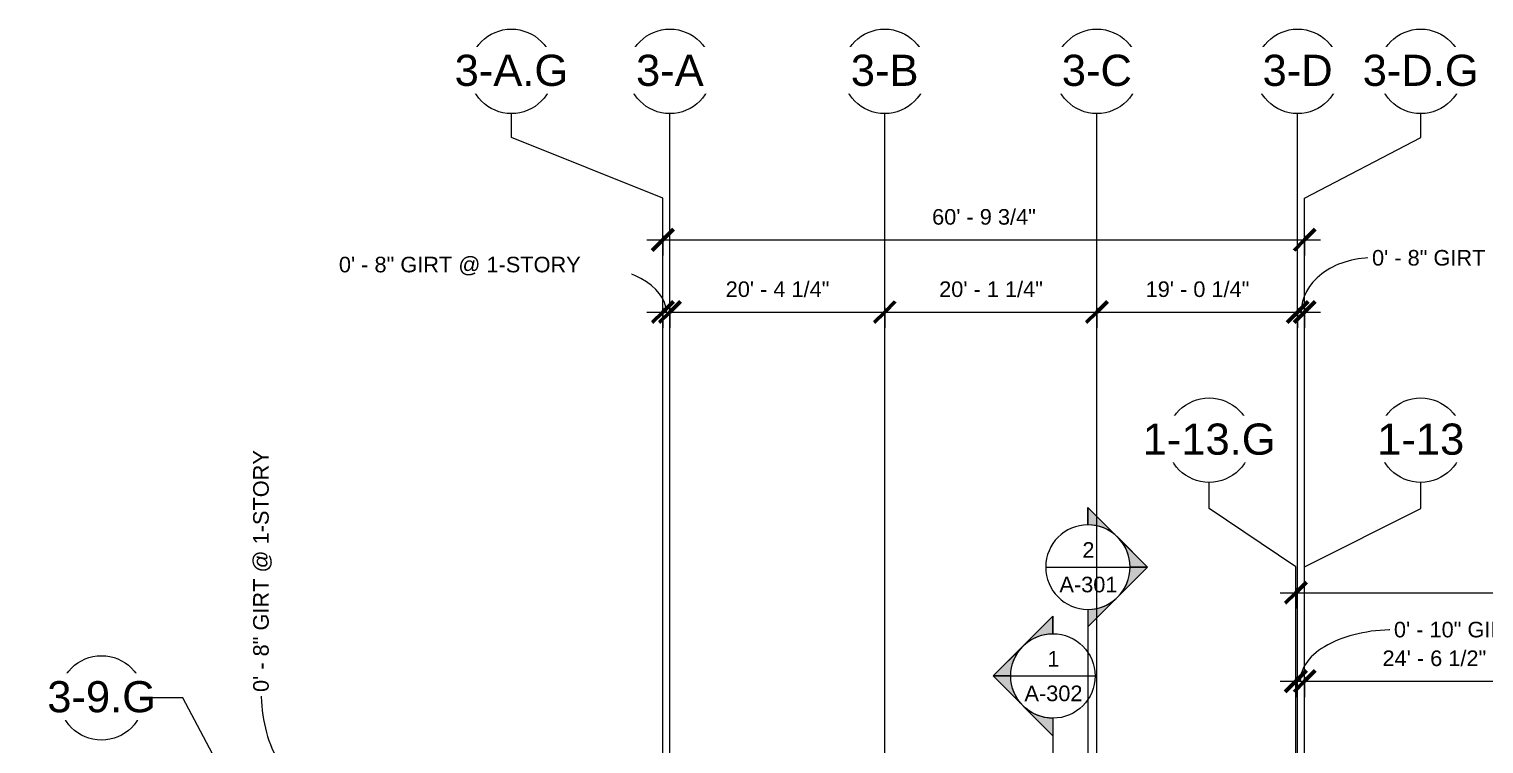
# Model space of a CAD drawing. Header units: inches. Extents: x 21341 to 27231, y -23509 to -20035.
# Drawn here: x 21341 to 22995, y -20847 to -20035 of the extents above; entities that cross this region are included whole.
import ezdxf

# ---------------------------------------------------------------- set-up
doc = ezdxf.new("R2010")
doc.units = ezdxf.units.IN
doc.header["$MEASUREMENT"] = 0
doc.linetypes.add('Grid Line 1_2_', pattern=[0.875, 0.5, -0.125, 0.125, -0.125])
for name, color, linetype, lineweight in [('A-ANNO-DIMS', 211, 'Continuous', 9), ('A-ANNO-DIMS-192', 211, 'Continuous', 9), ('G-ANNO-SYMB', 111, 'Continuous', 9), ('S-GRID', 1, 'Continuous', 9), ('S-GRID-IDEN', 1, 'Continuous', 9)]:
    doc.layers.add(name, color=color, linetype=linetype, lineweight=lineweight)
doc.styles.add('Arial', font='arial.ttf', dxfattribs={"height": 35.407186})
doc.styles.add('Arial_1', font='arial.ttf', dxfattribs={"height": 17.703593})
doc.dimstyles.new('Linear_-_3_32__Arial', dxfattribs={"dimscale": 12, "dimtxt": 18, "dimasz": 2, "dimexe": 1.5, "dimexo": 1, "dimgap": 1, "dimtad": 1, "dimdec": 4, "dimrnd": 0.0625, "dimzin": 1, "dimdsep": 46, "dimlunit": 4, "dimtxsty": 'Arial_1', "dimblk1": 'OBLIQUE', "dimblk2": 'OBLIQUE', "dimsah": 1, "dimcen": 0.09, "dimdle": 1.5, "dimazin": 0, "dimtfac": 1, "dimtdec": 4, "dimtix": 1, "dimtmove": 1, "dimatfit": 3, "dimfxl": 1, "dimtvp": 1, "dimtfill": 1, "dimfrac": 2, "dimtolj": 1, "dimtzin": 0, "dimarcsym": 2})
doc.dimstyles.new('Linear_-_3_32__Arial_1', dxfattribs={"dimscale": 12, "dimtxt": 18, "dimasz": 2, "dimexe": 1.5, "dimexo": 1, "dimgap": 1, "dimtad": 1, "dimdec": 4, "dimrnd": 0.0625, "dimzin": 1, "dimdsep": 46, "dimlunit": 4, "dimtxsty": 'Arial_1', "dimblk1": 'OBLIQUE', "dimblk2": 'OBLIQUE', "dimsah": 1, "dimcen": 0.09, "dimdle": 1.5, "dimazin": 0, "dimtfac": 1, "dimtdec": 4, "dimtix": 1, "dimtmove": 0, "dimatfit": 3, "dimfxl": 1, "dimtvp": 1, "dimtfill": 1, "dimfrac": 2, "dimtolj": 1, "dimtzin": 0, "dimarcsym": 2})

# ---------------------------------------------------------------- blocks, each defined once
blk = doc.blocks.new('Section - Section Head - Filled-1526-First Floor Plan')
at = {"layer": 'G-ANNO-SYMB'}
h = blk.add_hatch(color=256, dxfattribs=at)
edge = h.paths.add_edge_path(flags=0)
edge.add_line((-0.4268, 0.1768), (-0.25, 0.3536))
edge.add_line((-0.25, 0.3536), (-0.25, 0.25))
edge.add_arc((-0.25, 0), 0.25, 90, 135)
h = blk.add_hatch(color=256, dxfattribs=at)
edge = h.paths.add_edge_path(flags=0)
edge.add_arc((-0.25, 0), 0.25, 45, 90)
edge.add_line((-0.25, 0.25), (-0.25, 0.3536))
edge.add_line((-0.25, 0.3536), (-0.0732, 0.1768))
h = blk.add_hatch(color=256, dxfattribs=at)
edge = h.paths.add_edge_path(flags=0)
edge.add_arc((-0.25, 0), 0.2503, 137.9216, 180)
edge.add_line((-0.5003, 0), (-0.6036, 0))
edge.add_line((-0.6036, 0), (-0.4358, 0.1678))
h = blk.add_hatch(color=256, dxfattribs=at)
edge = h.paths.add_edge_path(flags=0)
edge.add_line((-0.0642, 0.1678), (0.1036, 0))
edge.add_line((0.1036, 0), (0.0003, 0))
edge.add_arc((-0.25, 0), 0.2503, 0, 42.0784)
for p, q in [((-0.25, 0.3536), (-0.6036, 0)), ((-0.25, 0.3536), (-0.4268, 0.1768)), ((-0.25, 0.3536), (0.1036, 0)), ((-0.25, 0.25), (-0.25, 0.3536)), ((-0.0732, 0.1768), (-0.25, 0.3536)), ((-0.25, 0.3536), (-0.25, 0.25)), ((-0.4358, 0.1678), (-0.6036, 0)), ((0.1036, 0), (-0.0642, 0.1678)), ((-0.6036, 0), (-0.5003, 0)), ((0.0003, 0), (0.1036, 0)), ((-0.5, 0), (-0.6036, 0)), ((0, 0), (0.1036, 0))]:
    blk.add_line(p, q, dxfattribs=at)
for radius, start, end in [(0.25, 360, 180), (0.25, 90, 135), (0.25, 45, 90), (0.2503, 137.9216, 180), (0.2503, 0, 42.0784), (0.25, 180, 360)]:
    blk.add_arc((-0.25, 0), radius, start, end, dxfattribs=at)
blk = doc.blocks.new('DIMBLOCK11-First Floor Plan')
at = {"layer": 'A-ANNO-DIMS-192'}
for p, q in [((21667.3, -20899.6), (21667.3, -20873.6)), ((21662.3, -20891.6), (21685.3, -20891.6)), ((21667.3, -20891.6), (21662.3, -20891.6)), ((21662.3, -20899.6), (21685.3, -20899.6)), ((21667.3, -20899.6), (21662.3, -20899.6))]:
    blk.add_line(p, q, dxfattribs=at)
at = {"layer": 'A-ANNO-DIMS-192', "lineweight": 50}
for p, q in [((21667.3, -20891.6), (21655.3, -20879.6)), ((21667.3, -20899.6), (21655.3, -20887.6)), ((21667.3, -20891.6), (21679.3, -20903.6)), ((21667.3, -20899.6), (21679.3, -20911.6))]:
    blk.add_line(p, q, dxfattribs=at)
at = {"layer": 'A-ANNO-DIMS-192'}
blk.add_ellipse((21667.3, -20788.3), major_axis=(0, 107.3), ratio=0.581439, start_param=1.570796, end_param=3.141593, dxfattribs=at)
at = {"layer": 'A-ANNO-DIMS-192', "color": 0, "insert": (21595.8, -20788.3), "char_height": 17.704, "width": 327.988, "attachment_point": 1, "rotation": 90, "line_spacing_factor": 0.938532, "style": 'Arial_1', "bg_fill": 3, "box_fill_scale": 1.25, "bg_fill_color": 0, "bg_fill_transparency": 0}
blk.add_mtext('0\' - 8" GIRT @ 1-STORY', dxfattribs=at)
blk = doc.blocks.new('_Oblique')
at = {"color": 0, "linetype": 'ByBlock', "lineweight": -2}
blk.add_line((-0.5, -0.5), (0.5, 0.5), dxfattribs=at)
blk = doc.blocks.new('Grid - Grid Head - Circle-14747-First Floor Plan')
at = {"layer": 'S-GRID-IDEN'}
blk.add_circle((0, 0), 0.25, dxfattribs=at)
blk = doc.blocks.new('DIMBLOCK47-First Floor Plan')
at = {"layer": 'A-ANNO-DIMS-192', "lineweight": 50}
for p, q in [((22061.6, -20274.3), (22073.6, -20262.3)), ((22791.4, -20274.3), (22803.4, -20262.3)), ((22061.6, -20274.3), (22049.6, -20286.3)), ((22791.4, -20274.3), (22779.4, -20286.3))]:
    blk.add_line(p, q, dxfattribs=at)
at = {"layer": 'A-ANNO-DIMS-192'}
for p, q in [((22043.6, -20274.3), (22809.4, -20274.3)), ((22061.6, -20269.4), (22061.6, -20292.3)), ((22061.6, -20274.3), (22061.6, -20269.4)), ((22791.4, -20269.4), (22791.4, -20292.3)), ((22791.4, -20274.3), (22791.4, -20269.4))]:
    blk.add_line(p, q, dxfattribs=at)
at = {"layer": 'A-ANNO-DIMS-192', "color": 0, "insert": (22367.8, -20239.4), "char_height": 17.704, "width": 140.898, "attachment_point": 1, "line_spacing_factor": 0.938532, "style": 'Arial_1', "bg_fill": 3, "box_fill_scale": 1.25, "bg_fill_color": 0, "bg_fill_transparency": 0}
blk.add_mtext('60\' - 9 3/4"', dxfattribs=at)
blk = doc.blocks.new('DIMBLOCK48-First Floor Plan')
at = {"layer": 'A-ANNO-DIMS-192', "lineweight": 50}
for p, q in [((22061.6, -20356.5), (22073.6, -20344.5)), ((22069.6, -20356.5), (22081.6, -20344.5)), ((22061.6, -20356.5), (22049.6, -20368.5)), ((22069.6, -20356.5), (22057.6, -20368.5))]:
    blk.add_line(p, q, dxfattribs=at)
at = {"layer": 'A-ANNO-DIMS-192'}
for p, q in [((22043.6, -20356.5), (22069.6, -20356.5)), ((22061.6, -20351.5), (22061.6, -20374.5)), ((22061.6, -20356.5), (22061.6, -20351.5)), ((22069.6, -20351.5), (22069.6, -20374.5)), ((22069.6, -20356.5), (22069.6, -20351.5))]:
    blk.add_line(p, q, dxfattribs=at)
blk.add_ellipse((21966.7, -20356.5), major_axis=(99, 0), ratio=0.543692, start_param=0, end_param=1.570796, dxfattribs=at)
at = {"layer": 'A-ANNO-DIMS-192', "color": 0, "insert": (21693.3, -20293.6), "char_height": 17.704, "width": 327.988, "attachment_point": 1, "line_spacing_factor": 0.938532, "style": 'Arial_1', "bg_fill": 3, "box_fill_scale": 1.25, "bg_fill_color": 0, "bg_fill_transparency": 0}
blk.add_mtext('0\' - 8" GIRT @ 1-STORY', dxfattribs=at)
blk = doc.blocks.new('DIMBLOCK49-First Floor Plan')
at = {"layer": 'A-ANNO-DIMS-192', "lineweight": 50}
for p, q in [((22069.6, -20356.5), (22081.6, -20344.5)), ((22313.9, -20356.5), (22325.9, -20344.5)), ((22069.6, -20356.5), (22057.6, -20368.5)), ((22313.9, -20356.5), (22301.9, -20368.5))]:
    blk.add_line(p, q, dxfattribs=at)
at = {"layer": 'A-ANNO-DIMS-192'}
for p, q in [((22069.6, -20351.5), (22069.6, -20374.5)), ((22069.6, -20356.5), (22069.6, -20351.5)), ((22069.6, -20356.5), (22313.9, -20356.5)), ((22313.9, -20351.5), (22313.9, -20374.5)), ((22313.9, -20356.5), (22313.9, -20351.5))]:
    blk.add_line(p, q, dxfattribs=at)
at = {"layer": 'A-ANNO-DIMS-192', "color": 0, "insert": (22133.1, -20321.6), "char_height": 17.704, "width": 140.898, "attachment_point": 1, "line_spacing_factor": 0.938532, "style": 'Arial_1', "bg_fill": 3, "box_fill_scale": 1.25, "bg_fill_color": 0, "bg_fill_transparency": 0}
blk.add_mtext('20\' - 4 1/4"', dxfattribs=at)
blk = doc.blocks.new('DIMBLOCK50-First Floor Plan')
at = {"layer": 'A-ANNO-DIMS-192', "lineweight": 50}
for p, q in [((22313.9, -20356.5), (22325.9, -20344.5)), ((22555.1, -20356.5), (22567.1, -20344.5)), ((22313.9, -20356.5), (22301.9, -20368.5)), ((22555.1, -20356.5), (22543.1, -20368.5))]:
    blk.add_line(p, q, dxfattribs=at)
at = {"layer": 'A-ANNO-DIMS-192'}
for p, q in [((22313.9, -20351.5), (22313.9, -20374.5)), ((22313.9, -20356.5), (22313.9, -20351.5)), ((22313.9, -20356.5), (22555.1, -20356.5)), ((22555.1, -20351.5), (22555.1, -20374.5)), ((22555.1, -20356.5), (22555.1, -20351.5))]:
    blk.add_line(p, q, dxfattribs=at)
at = {"layer": 'A-ANNO-DIMS-192', "color": 0, "insert": (22375.8, -20321.6), "char_height": 17.704, "width": 140.898, "attachment_point": 1, "line_spacing_factor": 0.938532, "style": 'Arial_1', "bg_fill": 3, "box_fill_scale": 1.25, "bg_fill_color": 0, "bg_fill_transparency": 0}
blk.add_mtext('20\' - 1 1/4"', dxfattribs=at)
blk = doc.blocks.new('DIMBLOCK51-First Floor Plan')
at = {"layer": 'A-ANNO-DIMS-192', "lineweight": 50}
for p, q in [((22555.1, -20356.5), (22567.1, -20344.5)), ((22783.4, -20356.5), (22795.4, -20344.5)), ((22555.1, -20356.5), (22543.1, -20368.5)), ((22783.4, -20356.5), (22771.4, -20368.5))]:
    blk.add_line(p, q, dxfattribs=at)
at = {"layer": 'A-ANNO-DIMS-192'}
for p, q in [((22555.1, -20351.5), (22555.1, -20374.5)), ((22555.1, -20356.5), (22555.1, -20351.5)), ((22555.1, -20356.5), (22783.4, -20356.5)), ((22783.4, -20351.5), (22783.4, -20374.5)), ((22783.4, -20356.5), (22783.4, -20351.5))]:
    blk.add_line(p, q, dxfattribs=at)
at = {"layer": 'A-ANNO-DIMS-192', "color": 0, "insert": (22610.6, -20321.6), "char_height": 17.704, "width": 140.898, "attachment_point": 1, "line_spacing_factor": 0.938532, "style": 'Arial_1', "bg_fill": 3, "box_fill_scale": 1.25, "bg_fill_color": 0, "bg_fill_transparency": 0}
blk.add_mtext('19\' - 0 1/4"', dxfattribs=at)
blk = doc.blocks.new('DIMBLOCK52-First Floor Plan')
at = {"layer": 'A-ANNO-DIMS-192', "lineweight": 50}
for p, q in [((22783.4, -20356.5), (22795.4, -20344.5)), ((22791.4, -20356.5), (22803.4, -20344.5)), ((22783.4, -20356.5), (22771.4, -20368.5)), ((22791.4, -20356.5), (22779.4, -20368.5))]:
    blk.add_line(p, q, dxfattribs=at)
at = {"layer": 'A-ANNO-DIMS-192'}
for p, q in [((22783.4, -20351.5), (22783.4, -20374.5)), ((22783.4, -20356.5), (22783.4, -20351.5)), ((22783.4, -20356.5), (22809.4, -20356.5)), ((22791.4, -20351.5), (22791.4, -20374.5)), ((22791.4, -20356.5), (22791.4, -20351.5))]:
    blk.add_line(p, q, dxfattribs=at)
blk.add_ellipse((22868, -20356.5), major_axis=(80.7, 0), ratio=0.76296, start_param=1.570796, end_param=3.141593, dxfattribs=at)
at = {"layer": 'A-ANNO-DIMS-192', "color": 0, "insert": (22868, -20285.9), "char_height": 17.704, "width": 327.988, "attachment_point": 1, "line_spacing_factor": 0.938532, "style": 'Arial_1', "bg_fill": 3, "box_fill_scale": 1.25, "bg_fill_color": 0, "bg_fill_transparency": 0}
blk.add_mtext('0\' - 8" GIRT @ 1-STORY', dxfattribs=at)
blk = doc.blocks.new('DIMBLOCK53-First Floor Plan')
at = {"layer": 'A-ANNO-DIMS-192'}
for p, q in [((22763.4, -20776), (22791.4, -20776)), ((22781.4, -20771.1), (22781.4, -20794)), ((22781.4, -20776), (22781.4, -20771.1)), ((22791.4, -20771.1), (22791.4, -20794)), ((22791.4, -20776), (22791.4, -20771.1))]:
    blk.add_line(p, q, dxfattribs=at)
at = {"layer": 'A-ANNO-DIMS-192', "lineweight": 50}
for p, q in [((22781.4, -20776), (22769.4, -20788)), ((22791.4, -20776), (22779.4, -20788)), ((22781.4, -20776), (22793.4, -20764)), ((22791.4, -20776), (22803.4, -20764))]:
    blk.add_line(p, q, dxfattribs=at)
at = {"layer": 'A-ANNO-DIMS-192'}
blk.add_ellipse((22892.9, -20776), major_axis=(106.5, 0), ratio=0.548557, start_param=1.570796, end_param=3.141593, dxfattribs=at)
at = {"layer": 'A-ANNO-DIMS-192', "color": 0, "insert": (22892.9, -20708.5), "char_height": 17.704, "width": 344.271, "attachment_point": 1, "line_spacing_factor": 0.938532, "style": 'Arial_1', "bg_fill": 3, "box_fill_scale": 1.25, "bg_fill_color": 0, "bg_fill_transparency": 0}
blk.add_mtext('0\' - 10" GIRT @ 2-STORY', dxfattribs=at)
blk = doc.blocks.new('DIMBLOCK54-First Floor Plan')
at = {"layer": 'A-ANNO-DIMS-192', "lineweight": 50}
for p, q in [((22791.4, -20776), (22779.4, -20788)), ((22791.4, -20776), (22803.4, -20764)), ((23085.9, -20776), (23073.9, -20788)), ((23085.9, -20776), (23097.9, -20764))]:
    blk.add_line(p, q, dxfattribs=at)
at = {"layer": 'A-ANNO-DIMS-192'}
for p, q in [((22791.4, -20771.1), (22791.4, -20794)), ((22791.4, -20776), (22791.4, -20771.1)), ((22791.4, -20776), (23085.9, -20776)), ((23085.9, -20771.1), (23085.9, -20794)), ((23085.9, -20776), (23085.9, -20771.1))]:
    blk.add_line(p, q, dxfattribs=at)
at = {"layer": 'A-ANNO-DIMS-192', "color": 0, "insert": (22879.9, -20741.1), "char_height": 17.704, "width": 140.898, "attachment_point": 1, "line_spacing_factor": 0.938532, "style": 'Arial_1', "bg_fill": 3, "box_fill_scale": 1.25, "bg_fill_color": 0, "bg_fill_transparency": 0}
blk.add_mtext('24\' - 6 1/2"', dxfattribs=at)
blk = doc.blocks.new('DIMBLOCK68-First Floor Plan')
at = {"layer": 'A-ANNO-DIMS-192'}
for p, q in [((22763.4, -20675.4), (26299.4, -20675.4)), ((22781.4, -20670.4), (22781.4, -20693.4)), ((22781.4, -20675.4), (22781.4, -20670.4)), ((26281.4, -20670.4), (26281.4, -20693.4)), ((26281.4, -20675.4), (26281.4, -20670.4))]:
    blk.add_line(p, q, dxfattribs=at)
at = {"layer": 'A-ANNO-DIMS-192', "lineweight": 50}
for p, q in [((22781.4, -20675.4), (22769.4, -20687.4)), ((22781.4, -20675.4), (22793.4, -20663.4)), ((26281.4, -20675.4), (26269.4, -20687.4)), ((26281.4, -20675.4), (26293.4, -20663.4))]:
    blk.add_line(p, q, dxfattribs=at)
at = {"layer": 'A-ANNO-DIMS-192', "color": 0, "insert": (24486.4, -20640.4), "char_height": 17.7, "width": 108, "attachment_point": 1, "line_spacing_factor": 0.938532, "style": 'Arial_1', "bg_fill": 3, "box_fill_scale": 1.25, "bg_fill_color": 0, "bg_fill_transparency": 0}
blk.add_mtext('291\' - 8"', dxfattribs=at)

msp = doc.modelspace()

# ---------------------------------------------------------------- linework, layer by layer
at = {"layer": 'G-ANNO-SYMB'}
for p, q in [((22496.94179, -20646.34266), (22592.94179, -20646.34266)), ((22544.94179, -20694.34266), (22544.94179, -22908.83975)), ((22457.17362, -20770.08211), (22553.17362, -20770.08211)), ((22505.17362, -20818.08211), (22505.17362, -22908.83975))]:
    msp.add_line(p, q, dxfattribs=at)
at = {"layer": 'S-GRID'}
for p, q in [((21889.48848, -20157.90808), (21889.48848, -20130.84867)), ((22923.34012, -20157.90808), (22923.34012, -20130.84867)), ((22061.64023, -20226.84867), (21889.48848, -20157.90808)), ((22791.39023, -20226.84867), (22923.34012, -20157.90808)), ((22682.79724, -20579.77945), (22682.79724, -20550.05281)), ((22923.34012, -20579.77945), (22923.34012, -20550.05281)), ((22781.39023, -20646.05281), (22682.79724, -20579.77945)), ((22791.39023, -20646.05281), (22923.34012, -20579.77945)), ((21567.35909, -20891.55281), (21515.71786, -20795.00314))]:
    msp.add_line(p, q, dxfattribs=at)
at = {"layer": 'S-GRID', "linetype": 'Grid Line 1_2_'}
for p, q in [((22069.64023, -23155.1009), (22069.64023, -20130.84867)), ((22313.89023, -23155.1009), (22313.89023, -20130.84867)), ((22555.14023, -23155.1009), (22555.14023, -20130.84867)), ((22061.64023, -22996.33861), (22061.64023, -20226.84867)), ((22791.39023, -22389.5762), (22791.39023, -20226.84867)), ((22781.39023, -22389.5762), (22781.39023, -20646.05281)), ((22791.39023, -22389.5762), (22791.39023, -20646.05281))]:
    msp.add_line(p, q, dxfattribs=at)

# ---------------------------------------------------------------- block references
at = {"layer": 'G-ANNO-SYMB', "xscale": 191.9999999999999, "yscale": 191.9999999999999, "zscale": 191.9999999999999, "rotation": 269.9999999999996}
msp.add_blockref('Section - Section Head - Filled-1526-First Floor Plan', (22544.94179, -20694.34266), dxfattribs=at)
at = {"layer": 'G-ANNO-SYMB', "extrusion": (0, 0, -1), "xscale": 191.9999999999999, "yscale": 191.9999999999999, "zscale": 191.9999999999999, "rotation": 270.0000000000003}
msp.add_blockref('Section - Section Head - Filled-1526-First Floor Plan', (-22505.17362, -20818.08211), dxfattribs=at)
at = {"layer": 'S-GRID-IDEN', "xscale": 191.9999999999999, "yscale": 191.9999999999999, "zscale": 191.9999999999999}
for p in [(21889.48848, -20082.84867), (22069.64023, -20082.84867), (22313.89023, -20082.84867), (22555.14023, -20082.84867), (22783.39023, -20082.84867), (22923.34012, -20082.84867), (22682.79724, -20502.05281), (22923.34012, -20502.05281)]:
    msp.add_blockref('Grid - Grid Head - Circle-14747-First Floor Plan', p, dxfattribs=at)
at = {"layer": 'S-GRID-IDEN', "xscale": 191.9999999999999, "yscale": 191.9999999999999, "zscale": 191.9999999999999, "rotation": 89.9999999999999}
msp.add_blockref('Grid - Grid Head - Circle-14747-First Floor Plan', (21423.35909, -20795.00314), dxfattribs=at)

# ---------------------------------------------------------------- texts
at = {"layer": 'G-ANNO-SYMB', "attachment_point": 2, "line_spacing_factor": 0.938532, "style": 'Arial_1'}
for s, insert, char_height, width in [('2', (22545.55653, -20618.00441), 17.70359, 16.416), ('A-301', (22545.55653, -20657.2769), 17.703593, 78.624), ('1', (22505.78836, -20741.74387), 17.70359, 16.416), ('A-302', (22505.78836, -20781.01635), 17.703593, 78.624)]:
    msp.add_mtext(s, dxfattribs=dict(at, insert=insert, char_height=char_height, width=width))

# ---------------------------------------------------------------- dimensions: what is measured, and where the dimension line sits
at = {"layer": 'A-ANNO-DIMS'}
dim = msp.add_linear_dim(base=(21667.29342, -20891.55281), p1=(21650.32286, -20899.55281), p2=(21650.32286, -20891.55281), angle=90, dimstyle='Linear_-_3_32__Arial', override={"dimpost": '<>GIRT @ 1-STORY', "dimfxl": 8}, dxfattribs=at)
dim.commit()
dim.dimension.update_dxf_attribs({"geometry": 'DIMBLOCK11-First Floor Plan', "text_midpoint": (21607.59474, -20624.26975), "dimtype": 160, "text_rotation": 90})

# ---------------------------------------------------------------- next in the draw order: texts
at = {"layer": 'S-GRID-IDEN', "char_height": 35.407186, "attachment_point": 2, "line_spacing_factor": 0.938532, "style": 'Arial', "bg_fill": 3, "box_fill_scale": 1.25, "bg_fill_color": 0, "bg_fill_transparency": 0}
for s, insert, width in [('3-A.G', (21889.47925, -20063.97494), 153.792), ('3-A', (22069.631, -20063.97494), 91.584), ('3-B', (22313.881, -20063.97494), 91.584), ('3-C', (22555.131, -20063.97494), 94.608), ('3-D', (22783.381, -20063.97494), 94.608), ('1-13.G', (22682.78801, -20483.17907), 180.144), ('1-13', (22923.33089, -20483.17907), 117.936), ('3-9.G', (21423.55408, -20775.94364), 147.312)]:
    msp.add_mtext(s, dxfattribs=dict(at, insert=insert, width=width))

# ---------------------------------------------------------------- next in the draw order: linework, layer by layer
at = {"layer": 'S-GRID', "linetype": 'Grid Line 1_2_'}
msp.add_line((22783.39023, -22389.5762), (22783.39023, -20130.84867), dxfattribs=at)
at = {"layer": 'S-GRID'}
msp.add_line((21515.71786, -20795.00314), (21471.35909, -20795.00314), dxfattribs=at)

# ---------------------------------------------------------------- next in the draw order: texts
at = {"layer": 'S-GRID-IDEN', "insert": (22923.33089, -20063.97494), "char_height": 35.407186, "width": 156.816, "attachment_point": 2, "line_spacing_factor": 0.938532, "style": 'Arial', "bg_fill": 3, "box_fill_scale": 1.25, "bg_fill_color": 0, "bg_fill_transparency": 0}
msp.add_mtext('3-D.G', dxfattribs=at)

# ---------------------------------------------------------------- next in the draw order: dimensions: what is measured, and where the dimension line sits
at = {"layer": 'A-ANNO-DIMS'}
for base, p1, p2, override, picture, middle in [((22791.39023, -20274.34135), (22061.64023, -20257.37079), (22791.39023, -20257.37079), {"dimpost": '<>', "dimfxl": 729.75}, 'DIMBLOCK47-First Floor Plan', (22426.51523, -20253.18161)), ((26281.39023, -20675.36063), (22781.39023, -20658.39007), (26281.39023, -20658.39007), {"dimpost": '<>', "dimfxl": 3500}, 'DIMBLOCK68-First Floor Plan', (24531.39023, -20654.32166))]:
    dim = msp.add_linear_dim(base=base, p1=p1, p2=p2, dimstyle='Linear_-_3_32__Arial_1', override=override, dxfattribs=at)
    dim.commit()
    dim.dimension.update_dxf_attribs({"geometry": picture, "text_midpoint": middle})
dim = msp.add_linear_dim(base=(22791.39023, -20776.031), p1=(22781.39023, -20759.06044), p2=(22791.39023, -20759.06044), dimstyle='Linear_-_3_32__Arial', override={"dimpost": '<>GIRT @ 2-STORY', "dimfxl": 10}, dxfattribs=at)
dim.commit()
dim.dimension.update_dxf_attribs({"geometry": 'DIMBLOCK53-First Floor Plan', "text_midpoint": (23065.05891, -20720.27485), "dimtype": 160})

# ---------------------------------------------------------------- next in the draw order: dimensions: what is measured, and where the dimension line sits
dim = msp.add_linear_dim(base=(22069.64023, -20356.51911), p1=(22061.64023, -20339.54855), p2=(22069.64023, -20339.54855), dimstyle='Linear_-_3_32__Arial', override={"dimpost": '<>GIRT @ 1-STORY', "dimfxl": 8}, dxfattribs=at)
dim.commit()
dim.dimension.update_dxf_attribs({"geometry": 'DIMBLOCK48-First Floor Plan', "text_midpoint": (21857.33226, -20305.38858), "dimtype": 160})
dim = msp.add_linear_dim(base=(23085.89023, -20776.031), p1=(22791.39023, -20759.06044), p2=(23085.89023, -20759.06044), dimstyle='Linear_-_3_32__Arial_1', override={"dimpost": '<>', "dimfxl": 294.5}, dxfattribs=at)
dim.commit()
dim.dimension.update_dxf_attribs({"geometry": 'DIMBLOCK54-First Floor Plan', "text_midpoint": (22938.64023, -20754.8773)})

# ---------------------------------------------------------------- next in the draw order: dimensions: what is measured, and where the dimension line sits
dim = msp.add_linear_dim(base=(22313.89023, -20356.51911), p1=(22069.64023, -20339.54855), p2=(22313.89023, -20339.54855), dimstyle='Linear_-_3_32__Arial_1', override={"dimpost": '<>', "dimfxl": 244.25}, dxfattribs=at)
dim.commit()
dim.dimension.update_dxf_attribs({"geometry": 'DIMBLOCK49-First Floor Plan', "text_midpoint": (22191.76523, -20335.36541)})

# ---------------------------------------------------------------- next in the draw order: dimensions: what is measured, and where the dimension line sits
dim = msp.add_linear_dim(base=(22555.14023, -20356.51911), p1=(22313.89023, -20339.54855), p2=(22555.14023, -20339.54855), dimstyle='Linear_-_3_32__Arial_1', override={"dimpost": '<>', "dimfxl": 241.25}, dxfattribs=at)
dim.commit()
dim.dimension.update_dxf_attribs({"geometry": 'DIMBLOCK50-First Floor Plan', "text_midpoint": (22434.51523, -20335.36541)})

# ---------------------------------------------------------------- next in the draw order: dimensions: what is measured, and where the dimension line sits
dim = msp.add_linear_dim(base=(22783.39023, -20356.51911), p1=(22555.14023, -20339.54855), p2=(22783.39023, -20339.54855), dimstyle='Linear_-_3_32__Arial_1', override={"dimpost": '<>', "dimfxl": 228.25}, dxfattribs=at)
dim.commit()
dim.dimension.update_dxf_attribs({"geometry": 'DIMBLOCK51-First Floor Plan', "text_midpoint": (22669.26523, -20335.36541)})

# ---------------------------------------------------------------- next in the draw order: dimensions: what is measured, and where the dimension line sits
dim = msp.add_linear_dim(base=(22791.39023, -20356.51911), p1=(22783.39023, -20339.54855), p2=(22791.39023, -20339.54855), dimstyle='Linear_-_3_32__Arial', override={"dimpost": '<>GIRT @ 1-STORY', "dimfxl": 8}, dxfattribs=at)
dim.commit()
dim.dimension.update_dxf_attribs({"geometry": 'DIMBLOCK52-First Floor Plan', "text_midpoint": (23032.03725, -20297.6674), "dimtype": 160})

doc.saveas('drawing.dxf')
